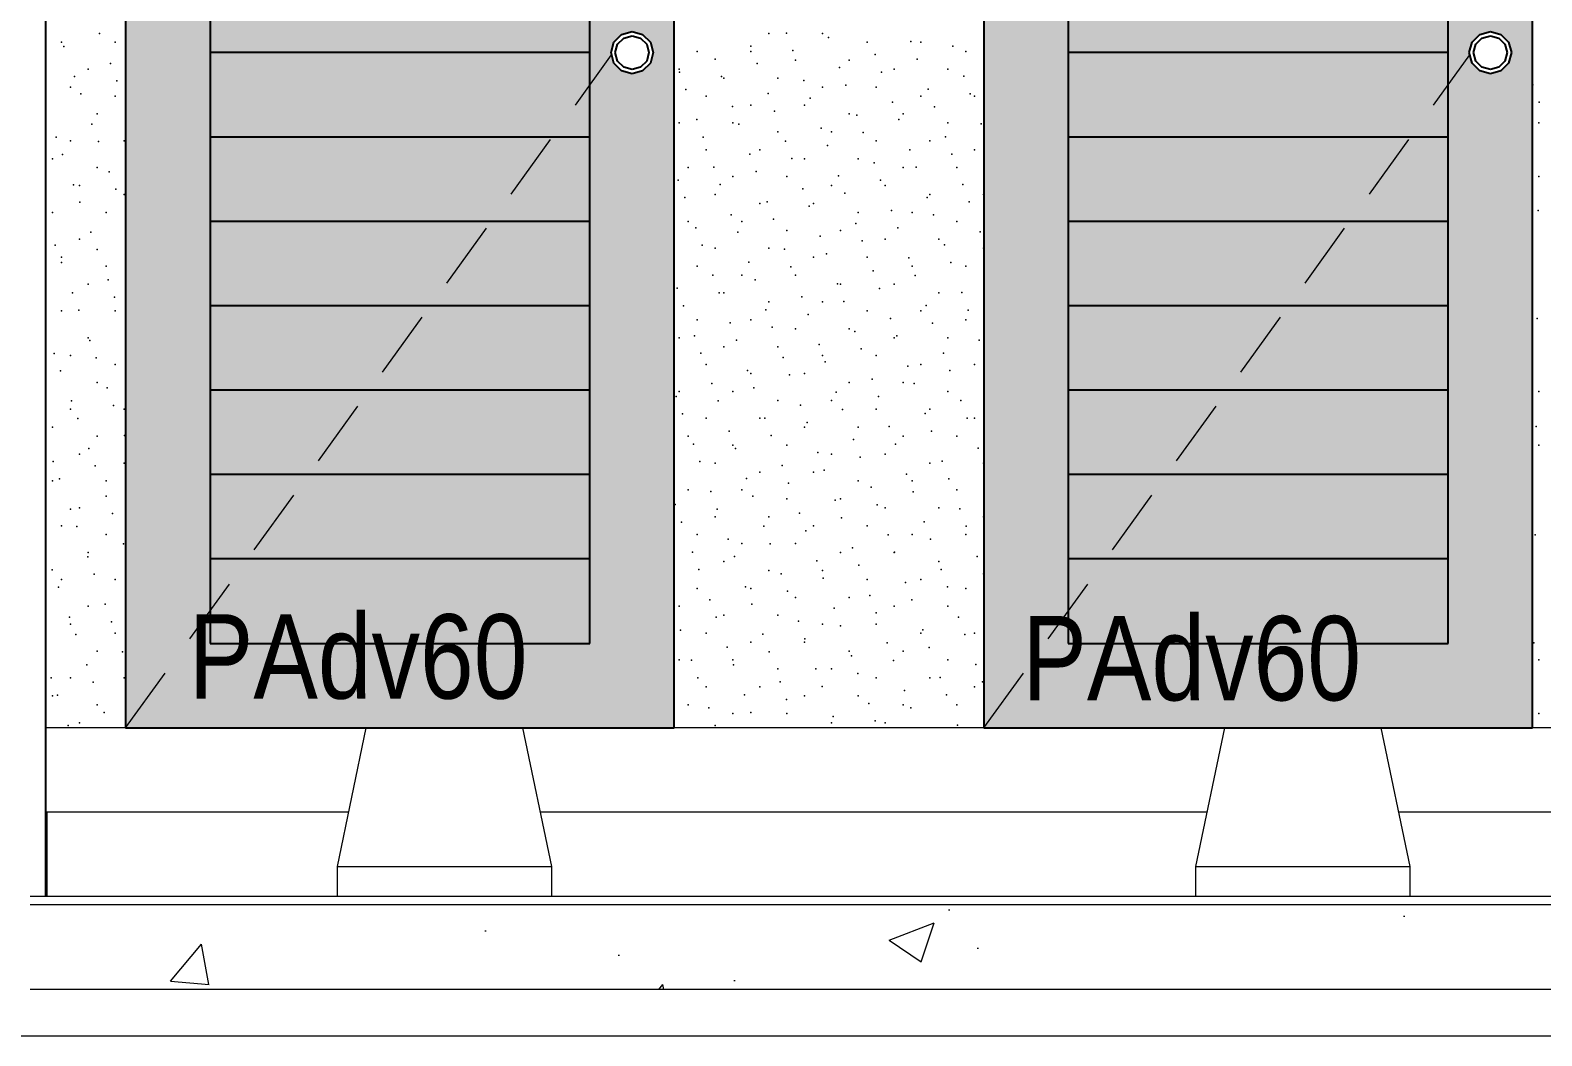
# Model space of a CAD drawing. Header units: metres. Extents: x -77 to 97, y 0 to 6.
# Drawn here: x 82.426 to 84.216, y 0.63 to 1.822 of the extents above; entities that cross this region are included whole.
import ezdxf

# ---------------------------------------------------------------- set-up
doc = ezdxf.new("R2010")
doc.units = ezdxf.units.M
doc.header["$MEASUREMENT"] = 0
doc.layers.add('COBERTURA-LINHAS.EXEC', color=7, linetype='Continuous')
doc.layers.add('Portas Archicad', color=7, linetype='Continuous')
for name, color, linetype, lineweight in [('COBERTURA-LINHAS.EXEC_Caneta_No__241', 7, 'Continuous', 13), ('LAJES.EST_Caneta_No__241', 7, 'Continuous', 13), ('LAJES.EST_Caneta_No__4', 7, 'Continuous', 20), ('LAJES.EST_Caneta_No__7', 7, 'Continuous', 13), ('PAREDE.ARQ_Caneta_No__241', 7, 'Continuous', 13), ('PISO - Rodapé_Caneta_No__11', 7, 'Continuous', 5), ('Portas Archicad_Caneta_No__3', 7, 'Continuous', 25)]:
    doc.layers.add(name, color=color, linetype=linetype, lineweight=lineweight)
for name, color, linetype, lineweight, true_color in [('LAJES.EST_Caneta_No__254', 7, 'Continuous', 0, 0xd1c9ad), ('LAJES.EST_Caneta_No__97', 7, 'Continuous', 5, 0x6b6b6b), ('LOUCAS-METAIS.ARQ_Caneta_No__13', 7, 'Continuous', 0, 0xaaaaaa), ('PAREDE.ARQ_Caneta_No__97', 7, 'Continuous', 5, 0x6b6b6b), ('Portas Archicad_Caneta_No__97', 7, 'Continuous', 5, 0x6b6b6b)]:
    doc.layers.add(name, color=color, linetype=linetype, lineweight=lineweight, true_color=true_color)
doc.styles.add('ESTILO_GERADO_2', font='ARIALN.TTF')

# ---------------------------------------------------------------- blocks, each defined once
blk = doc.blocks.new('Rótulo_39_4', base_point=(82.6087, 1.1494))
at = {"layer": 'COBERTURA-LINHAS.EXEC_Caneta_No__241', "color": 7, "lineweight": 13, "insert": (82.6137, 1.1298), "char_height": 0.1, "attachment_point": 1, "style": 'ESTILO_GERADO_2'}
blk.add_mtext('\\A1;{\\pql;\\pt0,241;\\fArial Narrow|b0|i0|c0|p0;\\W1.000000;PAdv60\\fArial Narrow|b0|i0|c0|p0;\\W1.000000;\\A1{\\H.66x;\\S^  ;}\\fArial Narrow|b0|i0|c0|p0;\\W1.000000;\\fArial Narrow|b0|i0|c0|p0;\\W1.000000;\\A1{\\H.66x;\\S^  ;}\\fArial Narrow|b0|i0|c0|p0;\\W1.000000;\\fArial Narrow|b0|i0|c0|p0;\\W1.000000;\\fArial Narrow|b0|i0|c0|p0;\\W1.000000;\\fArial Narrow|b0|i0|c0|p0;\\W1.000000;\\fArial Narrow|b0|i0|c0|p0;\\W1.000000;\\fArial Narrow|b0|i0|c0|p0;\\W1.000000;\\fArial Narrow|b0|i0|c0|p0;\\W1.000000;\\A1{\\H.66x;\\S^  ;}\\fArial Narrow|b0|i0|c0|p0;\\W1.000000;\\fArial Narrow|b0|i0|c0|p0;\\W1.000000;\\A1{\\H.66x;\\S^  ;}\\fArial Narrow|b0|i0|c0|p0;\\W1.000000;\\fArial Narrow|b0|i0|c0|p0;\\W1.000000;\\fArial Narrow|b0|i0|c0|p0;\\W1.000000;\\fArial Narrow|b0|i0|c0|p0;\\W1.000000;\\fArial Narrow|b0|i0|c0|p0;\\W1.000000;\\fArial Narrow|b0|i0|c0|p0;\\W1.000000;\\fArial Narrow|b0|i0|c0|p0;\\W1.000000;\\A1{\\H.66x;\\S^  ;}\\fArial Narrow|b0|i0|c0|p0;\\W1.000000;\\fArial Narrow|b0|i0|c0|p0;\\W1.000000;\\A1{\\H.66x;\\S^  ;}\\fArial Narrow|b0|i0|c0|p0;\\W1.000000;\\fArial Narrow|b0|i0|c0|p0;\\W1.000000;\\fArial Narrow|b0|i0|c0|p0;\\W1.000000;\\fArial Narrow|b0|i0|c0|p0;\\W1.000000;\\fArial Narrow|b0|i0|c0|p0;\\W1.000000;\\fArial Narrow|b0|i0|c0|p0;\\W1.000000;\\fArial Narrow|b0|i0|c0|p0;\\W1.000000;\\A1{\\H.66x;\\S^  ;}\\fArial Narrow|b0|i0|c0|p0;\\W1.000000;\\fArial Narrow|b0|i0|c0|p0;\\W1.000000;\\A1{\\H.66x;\\S^  ;}\\fArial Narrow|b0|i0|c0|p0;\\W1.000000;\\fArial Narrow|b0|i0|c0|p0;\\W1.000000;\\fArial Narrow|b0|i0|c0|p0;\\W1.000000;\\fArial Narrow|b0|i0|c0|p0;\\W1.000000;\\fArial Narrow|b0|i0|c0|p0;\\W1.000000;\\fArial Narrow|b0|i0|c0|p0;\\W1.000000;\\fArial Narrow|b0|i0|c0|p0;\\W1.000000;\\A1{\\H.66x;\\S^  ;}\\fArial Narrow|b0|i0|c0|p0;\\W1.000000;\\fArial Narrow|b0|i0|c0|p0;\\W1.000000;\\A1{\\H.66x;\\S^  ;}\\fArial Narrow|b0|i0|c0|p0;\\W1.000000;\\fArial Narrow|b0|i0|c0|p0;\\W1.000000;\\fArial Narrow|b0|i0|c0|p0;\\W1.000000;\\fArial Narrow|b0|i0|c0|p0;\\W1.000000;\\fArial Narrow|b0|i0|c0|p0;\\W1.000000;\\fArial Narrow|b0|i0|c0|p0;\\W1.000000;\\fArial Narrow|b0|i0|c0|p0;\\W1.000000;\\A1{\\H.66x;\\S^  ;}\\fArial Narrow|b0|i0|c0|p0;\\W1.000000;}', dxfattribs=at)
blk = doc.blocks.new('Rótulo_40_4', base_point=(83.5962, 1.1474))
at = {"layer": 'COBERTURA-LINHAS.EXEC_Caneta_No__241', "color": 7, "lineweight": 13, "insert": (83.6012, 1.1277), "char_height": 0.1, "attachment_point": 1, "style": 'ESTILO_GERADO_2'}
blk.add_mtext('\\A1;{\\pql;\\pt0,241;\\fArial Narrow|b0|i0|c0|p0;\\W1.000000;PAdv60\\fArial Narrow|b0|i0|c0|p0;\\W1.000000;\\A1{\\H.66x;\\S^  ;}\\fArial Narrow|b0|i0|c0|p0;\\W1.000000;\\fArial Narrow|b0|i0|c0|p0;\\W1.000000;\\A1{\\H.66x;\\S^  ;}\\fArial Narrow|b0|i0|c0|p0;\\W1.000000;\\fArial Narrow|b0|i0|c0|p0;\\W1.000000;\\fArial Narrow|b0|i0|c0|p0;\\W1.000000;\\fArial Narrow|b0|i0|c0|p0;\\W1.000000;\\fArial Narrow|b0|i0|c0|p0;\\W1.000000;\\fArial Narrow|b0|i0|c0|p0;\\W1.000000;\\fArial Narrow|b0|i0|c0|p0;\\W1.000000;\\A1{\\H.66x;\\S^  ;}\\fArial Narrow|b0|i0|c0|p0;\\W1.000000;\\fArial Narrow|b0|i0|c0|p0;\\W1.000000;\\A1{\\H.66x;\\S^  ;}\\fArial Narrow|b0|i0|c0|p0;\\W1.000000;\\fArial Narrow|b0|i0|c0|p0;\\W1.000000;\\fArial Narrow|b0|i0|c0|p0;\\W1.000000;\\fArial Narrow|b0|i0|c0|p0;\\W1.000000;\\fArial Narrow|b0|i0|c0|p0;\\W1.000000;\\fArial Narrow|b0|i0|c0|p0;\\W1.000000;\\fArial Narrow|b0|i0|c0|p0;\\W1.000000;\\A1{\\H.66x;\\S^  ;}\\fArial Narrow|b0|i0|c0|p0;\\W1.000000;\\fArial Narrow|b0|i0|c0|p0;\\W1.000000;\\A1{\\H.66x;\\S^  ;}\\fArial Narrow|b0|i0|c0|p0;\\W1.000000;\\fArial Narrow|b0|i0|c0|p0;\\W1.000000;\\fArial Narrow|b0|i0|c0|p0;\\W1.000000;\\fArial Narrow|b0|i0|c0|p0;\\W1.000000;\\fArial Narrow|b0|i0|c0|p0;\\W1.000000;\\fArial Narrow|b0|i0|c0|p0;\\W1.000000;\\fArial Narrow|b0|i0|c0|p0;\\W1.000000;\\A1{\\H.66x;\\S^  ;}\\fArial Narrow|b0|i0|c0|p0;\\W1.000000;\\fArial Narrow|b0|i0|c0|p0;\\W1.000000;\\A1{\\H.66x;\\S^  ;}\\fArial Narrow|b0|i0|c0|p0;\\W1.000000;\\fArial Narrow|b0|i0|c0|p0;\\W1.000000;\\fArial Narrow|b0|i0|c0|p0;\\W1.000000;\\fArial Narrow|b0|i0|c0|p0;\\W1.000000;\\fArial Narrow|b0|i0|c0|p0;\\W1.000000;\\fArial Narrow|b0|i0|c0|p0;\\W1.000000;\\fArial Narrow|b0|i0|c0|p0;\\W1.000000;\\A1{\\H.66x;\\S^  ;}\\fArial Narrow|b0|i0|c0|p0;\\W1.000000;\\fArial Narrow|b0|i0|c0|p0;\\W1.000000;\\A1{\\H.66x;\\S^  ;}\\fArial Narrow|b0|i0|c0|p0;\\W1.000000;\\fArial Narrow|b0|i0|c0|p0;\\W1.000000;\\fArial Narrow|b0|i0|c0|p0;\\W1.000000;\\fArial Narrow|b0|i0|c0|p0;\\W1.000000;\\fArial Narrow|b0|i0|c0|p0;\\W1.000000;\\fArial Narrow|b0|i0|c0|p0;\\W1.000000;\\fArial Narrow|b0|i0|c0|p0;\\W1.000000;\\A1{\\H.66x;\\S^  ;}\\fArial Narrow|b0|i0|c0|p0;\\W1.000000;}', dxfattribs=at)

msp = doc.modelspace()

# ---------------------------------------------------------------- hatches: boundary and pattern name
at = {"layer": 'LAJES.EST_Caneta_No__254', "linetype": 'Continuous', "lineweight": 0, "true_color": 0xd1c9ad}
h = msp.add_hatch(dxfattribs=at)
h.set_pattern_fill('Haie_OD_0004', color=9, style=0, pattern_type=2)
h.set_pattern_definition([(45, (29.87522, 1.29528), (-0.159099, 0.159099), [0, -0.15, 0, -0.225]), (110, (30.37522, 1.29528), (0.2114308, 0.0769545), [0, -0.11, 0, -0.19])])
h.paths.add_polyline_path([(82.4258, 0.7953), (82.4258, 0.7853), (86.4758, 0.7853), (86.4758, 0.7953)])
at = {"layer": 'LAJES.EST_Caneta_No__97', "linetype": 'Continuous', "lineweight": 5, "true_color": 0x6b6b6b}
h = msp.add_hatch(dxfattribs=at)
h.set_pattern_fill('AR_CONC_0004', color=251, style=0, pattern_type=2)
h.set_pattern_definition([(50, (29.8752, 0.7953), (-0.546554, 0.0478173), [0.05715, -0.62865]), (355, (29.8752, 0.7953), (-0.10573, 0.5731705), [0.04572, -0.502922]), (100.4514, (29.92077, 0.7913), (0.4408237, 0.5253533), [0.04857, -0.534271]), (46.1842, (29.8752, 0.9477), (-0.813237, 0.126127), [0.085725, -0.942975]), (96.6356, (29.943, 0.9372), (0.712212, 0.742278), [0.072855, -0.801407]), (351.1842, (29.8752, 0.9477), (0.712212, 0.742278), [0.06858, -0.754379]), (21, (29.9514, 0.9096), (-0.454843, 0.3067956), [0.05715, -0.62865]), (326, (29.9514, 0.9096), (0.185406, 0.552564), [0.04572, -0.50292]), (71.4514, (29.9893, 0.884), (0.6402493, 0.2457683), [0.04857, -0.53427]), (37.5, (29.87522, 0.79528), (0.0092658, 0.2536651), [0, -0.496824, 0, -0.51054, 0, -0.504825]), (7.5, (29.87522, 0.79528), (0.200459, 0.3005417), [0, -0.291084, 0, -0.485394, 0, -0.192405]), (327.5, (29.7053, 0.79528), (-0.4067718, 0.0171862), [0, -0.1905, 0, -0.59436, 0, -0.78867]), (317.5, (29.6291, 0.7953), (0.4443875, 0.0762795), [0, -0.24765, 0, -0.394716, 0, -0.56007])])
h.paths.add_polyline_path([(82.4258, 0.6853), (86.4758, 0.6853), (86.4758, 0.7853), (82.4258, 0.7853)])
at = {"layer": 'Portas Archicad', "linetype": 'Continuous', "lineweight": 0, "true_color": 0xffffff}
for points in [[(82.5388, 0.9953), (82.6388, 1.0953), (82.6388, 2.6953), (82.5388, 2.7953)], [(83.5555, 0.9953), (83.6555, 1.0953), (83.6555, 2.6953), (83.5555, 2.7953)], [(82.6388, 1.7953), (83.0888, 1.7953), (83.0888, 1.8953), (82.6388, 1.8953)], [(83.6555, 1.7953), (84.1055, 1.7953), (84.1055, 1.8953), (83.6555, 1.8953)], [(82.6388, 1.6953), (83.0888, 1.6953), (83.0888, 1.7953), (82.6388, 1.7953)], [(83.6555, 1.7953), (83.6555, 1.6953), (84.1055, 1.6953), (84.1055, 1.7953)], [(82.6388, 1.6953), (82.6388, 1.5953), (83.0888, 1.5953), (83.0888, 1.6953)], [(83.6555, 1.6953), (83.6555, 1.5953), (84.1055, 1.5953), (84.1055, 1.6953)], [(82.6388, 1.5953), (82.6388, 1.4953), (83.0888, 1.4953), (83.0888, 1.5953)], [(83.6555, 1.4953), (84.1055, 1.4953), (84.1055, 1.5953), (83.6555, 1.5953)], [(82.6388, 1.4953), (82.6388, 1.3953), (83.0888, 1.3953), (83.0888, 1.4953)], [(83.6555, 1.4953), (83.6555, 1.3953), (84.1055, 1.3953), (84.1055, 1.4953)], [(82.6388, 1.3953), (82.6388, 1.2953), (83.0888, 1.2953), (83.0888, 1.3953)], [(83.6555, 1.3953), (83.6555, 1.2953), (84.1055, 1.2953), (84.1055, 1.3953)], [(82.6388, 1.1953), (83.0888, 1.1953), (83.0888, 1.2953), (82.6388, 1.2953)], [(83.6555, 1.1953), (84.1055, 1.1953), (84.1055, 1.2953), (83.6555, 1.2953)], [(82.6388, 1.0953), (83.0888, 1.0953), (83.0888, 1.1953), (82.6388, 1.1953)], [(83.6555, 1.1953), (83.6555, 1.0953), (84.1055, 1.0953), (84.1055, 1.1953)], [(82.5388, 0.9953), (83.1888, 0.9953), (83.0888, 1.0953), (82.6388, 1.0953)], [(83.6555, 1.0953), (83.5555, 0.9953), (84.2055, 0.9953), (84.1055, 1.0953)]]:
    msp.add_hatch(color=7, dxfattribs=at).paths.add_polyline_path(points)
h = msp.add_hatch(color=7, dxfattribs=at)
h.paths.add_polyline_path([(83.0888, 1.0953), (83.1888, 0.9953), (83.1888, 2.7953), (83.0888, 2.6953)])
h.paths.add_polyline_path([(83.1138, 1.7953), (83.1171, 1.8078), (83.1263, 1.8169), (83.1388, 1.8203), (83.1513, 1.8169), (83.1604, 1.8078), (83.1638, 1.7953), (83.1604, 1.7828), (83.1513, 1.7736), (83.1388, 1.7703), (83.1263, 1.7736), (83.1171, 1.7828)], flags=0)
h = msp.add_hatch(color=7, dxfattribs=at)
h.paths.add_polyline_path([(84.1055, 1.0953), (84.2055, 0.9953), (84.2055, 2.7953), (84.1055, 2.6953)])
h.paths.add_polyline_path([(84.1339, 1.7828), (84.1305, 1.7953), (84.1339, 1.8078), (84.143, 1.8169), (84.1555, 1.8203), (84.168, 1.8169), (84.1772, 1.8078), (84.1805, 1.7953), (84.1772, 1.7828), (84.168, 1.7736), (84.1555, 1.7703), (84.143, 1.7736)], flags=0)

# ---------------------------------------------------------------- linework, layer by layer
at = {"layer": 'LAJES.EST_Caneta_No__241', "color": 7, "linetype": 'Continuous', "lineweight": 13}
msp.add_line((82.2258, 0.6303), (90.1758, 0.6303), dxfattribs=at)
at = {"layer": 'LAJES.EST_Caneta_No__4', "color": 7, "linetype": 'Continuous', "lineweight": 20}
msp.add_line((86.4758, 0.6853), (82.4258, 0.6853), dxfattribs=at)
at = {"layer": 'LAJES.EST_Caneta_No__7', "color": 7, "linetype": 'Continuous', "lineweight": 13}
for p, q in [((86.4558, 0.7953), (82.4258, 0.7953)), ((86.4758, 0.7853), (82.4258, 0.7853))]:
    msp.add_line(p, q, dxfattribs=at)
at = {"layer": 'LOUCAS-METAIS.ARQ_Caneta_No__13', "color": 253, "linetype": 'Continuous', "lineweight": 0, "true_color": 0xaaaaaa}
for p, q in [((82.7896, 0.8307), (82.8239, 0.9953)), ((83.0436, 0.8307), (83.0093, 0.9953)), ((83.8065, 0.8307), (83.8408, 0.9953)), ((84.0605, 0.8307), (84.0263, 0.9953)), ((82.7896, 0.8307), (82.7933, 0.8307)), ((82.7896, 0.7953), (82.7896, 0.8307)), ((82.7933, 0.8307), (82.8017, 0.8307)), ((82.8017, 0.8307), (82.8147, 0.8307)), ((82.8147, 0.8307), (82.8325, 0.8307)), ((82.8325, 0.8307), (82.8567, 0.8307)), ((82.8567, 0.8307), (82.8854, 0.8307)), ((82.8854, 0.8307), (82.9166, 0.8307)), ((82.9166, 0.8307), (82.9478, 0.8307)), ((82.9478, 0.8307), (82.9765, 0.8307)), ((82.9765, 0.8307), (83.0007, 0.8307)), ((83.0007, 0.8307), (83.0185, 0.8307)), ((83.0185, 0.8307), (83.0315, 0.8307)), ((83.0315, 0.8307), (83.04, 0.8307)), ((83.04, 0.8307), (83.0436, 0.8307)), ((83.0436, 0.7953), (83.0436, 0.8307)), ((83.8065, 0.8307), (83.8102, 0.8307)), ((83.8065, 0.7953), (83.8065, 0.8307)), ((83.8102, 0.8307), (83.8186, 0.8307)), ((83.8186, 0.8307), (83.8316, 0.8307)), ((83.8316, 0.8307), (83.8494, 0.8307)), ((83.8494, 0.8307), (83.8736, 0.8307)), ((83.8736, 0.8307), (83.9024, 0.8307)), ((83.9024, 0.8307), (83.9335, 0.8307)), ((83.9335, 0.8307), (83.9647, 0.8307)), ((83.9647, 0.8307), (83.9935, 0.8307)), ((83.9935, 0.8307), (84.0176, 0.8307)), ((84.0176, 0.8307), (84.0354, 0.8307)), ((84.0354, 0.8307), (84.0484, 0.8307)), ((84.0484, 0.8307), (84.0569, 0.8307)), ((84.0569, 0.8307), (84.0605, 0.8307)), ((84.0605, 0.7953), (84.0605, 0.8307))]:
    msp.add_line(p, q, dxfattribs=at)
at = {"layer": 'PAREDE.ARQ_Caneta_No__241', "color": 7, "linetype": 'Continuous', "lineweight": 13}
for p, q in [((82.5388, 0.9953), (82.4438, 0.9953)), ((83.5555, 0.9953), (83.1888, 0.9953)), ((84.5635, 0.9953), (84.2055, 0.9953))]:
    msp.add_line(p, q, dxfattribs=at)
at = {"layer": 'PAREDE.ARQ_Caneta_No__97', "color": 251, "linetype": 'Continuous', "lineweight": 5, "true_color": 0x6b6b6b}
for p in [(82.5077, 1.8181), (83.3007, 1.8181), (83.3216, 1.8185), (83.3643, 1.8181), (83.3715, 1.8132), (82.4628, 1.8075), (82.4654, 1.8027), (82.5264, 1.8075), (83.2158, 1.7968), (83.2794, 1.8031), (83.2795, 1.7968), (83.3292, 1.7978), (83.4173, 1.8075), (83.4267, 1.7929), (83.469, 1.8083), (83.481, 1.8075), (83.5188, 1.803), (83.534, 1.7968), (82.4946, 1.7756), (82.5207, 1.7824), (83.1946, 1.7756), (83.2371, 1.7877), (83.2869, 1.7824), (83.3325, 1.7862), (83.3844, 1.7775), (83.3961, 1.7862), (83.4492, 1.7756), (83.4765, 1.7876), (83.5128, 1.7756), (82.4784, 1.767), (82.5282, 1.7617), (83.1948, 1.7723), (83.2446, 1.7671), (83.2476, 1.765), (83.3113, 1.765), (83.3422, 1.7621), (83.392, 1.7568), (83.4343, 1.7722), (83.5318, 1.7673), (84.2059, 1.7573), (82.4734, 1.7544), (82.4859, 1.7463), (82.5264, 1.7438), (83.2023, 1.7517), (83.2264, 1.7438), (83.2999, 1.7467), (83.3497, 1.7415), (83.3643, 1.7544), (83.428, 1.7544), (83.481, 1.7438), (83.4895, 1.7519), (83.5394, 1.7466), (83.5446, 1.7438), (82.5052, 1.7226), (83.2576, 1.7313), (83.2795, 1.7332), (83.3074, 1.7261), (83.3431, 1.7332), (83.3961, 1.7226), (83.405, 1.7211), (83.4473, 1.7365), (83.4598, 1.7226), (83.4971, 1.7312), (84.2134, 1.7366), (82.4989, 1.7106), (83.1946, 1.712), (83.2153, 1.716), (83.2582, 1.712), (83.2651, 1.7107), (83.3113, 1.7014), (83.3627, 1.7057), (83.3749, 1.7014), (83.4548, 1.7159), (83.5128, 1.712), (83.5523, 1.7109), (84.2128, 1.712), (82.4566, 1.6952), (82.4734, 1.6908), (82.5065, 1.6899), (82.537, 1.6908), (83.2228, 1.6953), (83.3204, 1.6904), (83.3702, 1.6851), (83.4125, 1.7005), (83.428, 1.6908), (83.4916, 1.6908), (83.5101, 1.6955), (82.4521, 1.6696), (82.4642, 1.6746), (83.2264, 1.6802), (83.2781, 1.675), (83.2901, 1.6802), (83.3279, 1.6697), (83.3431, 1.6696), (83.4067, 1.6696), (83.4678, 1.6801), (83.5176, 1.6749), (83.5446, 1.6802), (82.5052, 1.659), (82.5194, 1.6542), (83.2052, 1.659), (83.2358, 1.6596), (83.2582, 1.6484), (83.2856, 1.6543), (83.3219, 1.6484), (83.3832, 1.6494), (83.4255, 1.6648), (83.4598, 1.659), (83.4753, 1.6595), (83.5234, 1.659), (84.2128, 1.6484), (82.4772, 1.6388), (82.484, 1.6377), (82.527, 1.6336), (83.1935, 1.6442), (83.2433, 1.6389), (83.3409, 1.634), (83.3749, 1.6377), (83.433, 1.6441), (83.4386, 1.6377), (83.5306, 1.6392), (82.4847, 1.6182), (82.537, 1.6271), (83.2011, 1.6235), (83.237, 1.6271), (83.2901, 1.6165), (83.2986, 1.6186), (83.3484, 1.6133), (83.3537, 1.6165), (83.3907, 1.6287), (83.4883, 1.6238), (83.4916, 1.6271), (83.5381, 1.6185), (83.5552, 1.6271), (82.4521, 1.6059), (82.5158, 1.6059), (83.2052, 1.5953), (83.2563, 1.6032), (83.2689, 1.5953), (83.3062, 1.5979), (83.4067, 1.6059), (83.446, 1.6084), (83.4704, 1.6059), (83.4958, 1.6031), (83.5234, 1.5953), (84.2122, 1.6084), (82.4977, 1.5825), (83.2141, 1.5878), (83.2639, 1.5825), (83.3219, 1.5847), (83.3614, 1.5776), (83.3855, 1.5847), (83.4037, 1.593), (83.4535, 1.5877), (83.5511, 1.5828), (82.4554, 1.5671), (82.484, 1.5741), (82.5052, 1.5618), (83.2216, 1.5671), (83.237, 1.5635), (83.3007, 1.5635), (83.3192, 1.5622), (83.4112, 1.5723), (83.4386, 1.5741), (83.5022, 1.5741), (83.5088, 1.5674), (83.5552, 1.5635), (82.4628, 1.5529), (82.4629, 1.5464), (82.5158, 1.5423), (83.2158, 1.5423), (83.2769, 1.5468), (83.3267, 1.5415), (83.3537, 1.5529), (83.369, 1.5569), (83.4173, 1.5529), (83.4665, 1.552), (83.4704, 1.5423), (83.5163, 1.5467), (83.534, 1.5423), (82.5182, 1.5261), (83.2346, 1.5314), (83.2689, 1.5317), (83.2844, 1.5261), (83.3325, 1.5317), (83.4242, 1.5366), (83.4741, 1.5313), (82.4759, 1.5107), (82.4946, 1.5211), (82.5257, 1.5054), (83.1923, 1.516), (83.2421, 1.5107), (83.2476, 1.5105), (83.3397, 1.5058), (83.382, 1.5212), (83.3855, 1.5211), (83.4318, 1.5159), (83.4492, 1.5211), (83.5022, 1.5105), (83.5293, 1.511), (82.4628, 1.4893), (82.4834, 1.49), (82.5264, 1.4893), (83.1998, 1.4954), (83.2974, 1.4904), (83.3007, 1.4999), (83.3643, 1.4999), (83.3895, 1.5005), (83.4173, 1.4893), (83.481, 1.4893), (83.4871, 1.4956), (83.5369, 1.4903), (82.5387, 1.4697), (83.2158, 1.4786), (83.2551, 1.475), (83.2795, 1.4786), (83.3049, 1.4698), (83.3472, 1.4851), (83.4448, 1.4802), (83.4946, 1.4749), (83.534, 1.4786), (84.211, 1.4803), (82.4946, 1.4574), (82.4964, 1.4543), (83.1946, 1.4574), (83.2128, 1.4596), (83.2626, 1.4544), (83.3325, 1.468), (83.3961, 1.468), (83.4025, 1.4648), (83.4492, 1.4574), (83.4523, 1.4595), (83.5128, 1.4574), (83.5499, 1.4546), (82.4542, 1.4389), (82.4734, 1.4362), (82.504, 1.4336), (83.2203, 1.439), (83.2476, 1.4468), (83.3113, 1.4468), (83.3179, 1.434), (83.3602, 1.4494), (83.3643, 1.4362), (83.41, 1.4442), (83.428, 1.4362), (83.5076, 1.4392), (82.4617, 1.4182), (82.5264, 1.4256), (83.2264, 1.4256), (83.2756, 1.4187), (83.2795, 1.415), (83.3431, 1.415), (83.3677, 1.4288), (83.4653, 1.4238), (83.481, 1.4256), (83.5151, 1.4186), (83.5446, 1.4256), (82.5052, 1.4044), (82.517, 1.3979), (83.2333, 1.4033), (83.2831, 1.398), (83.3254, 1.4134), (83.3961, 1.4044), (83.423, 1.4084), (83.4598, 1.4044), (83.4728, 1.4032), (82.4747, 1.3825), (83.1911, 1.3879), (83.1946, 1.3938), (83.2409, 1.3826), (83.2582, 1.3938), (83.3113, 1.3832), (83.3749, 1.3832), (83.3807, 1.3931), (83.4305, 1.3878), (83.5128, 1.3938), (83.5281, 1.3829), (84.2128, 1.3938), (82.4734, 1.3726), (82.4822, 1.3619), (82.5245, 1.3773), (82.537, 1.3726), (83.1986, 1.3672), (83.2264, 1.362), (83.2901, 1.362), (83.2961, 1.3623), (83.3384, 1.3777), (83.3882, 1.3724), (83.428, 1.3726), (83.4858, 1.3675), (83.4916, 1.3726), (83.5356, 1.3622), (83.5446, 1.362), (82.4521, 1.3514), (83.2539, 1.3469), (83.3431, 1.3514), (83.346, 1.357), (83.4067, 1.3514), (83.4435, 1.3521), (83.4933, 1.3468), (84.2097, 1.3521), (82.4952, 1.3262), (82.5052, 1.3408), (82.5375, 1.3415), (83.2052, 1.3408), (83.2116, 1.3315), (83.2582, 1.3302), (83.2614, 1.3262), (83.3037, 1.3416), (83.3219, 1.3302), (83.4012, 1.3367), (83.451, 1.3314), (83.4598, 1.3408), (83.5234, 1.3408), (83.5486, 1.3265), (84.2128, 1.3302), (82.4529, 1.3108), (82.484, 1.3195), (82.537, 1.3089), (83.2191, 1.3108), (83.237, 1.3089), (83.359, 1.3213), (83.3749, 1.3195), (83.4088, 1.316), (83.4386, 1.3195), (83.4916, 1.3089), (83.5063, 1.3111), (83.5552, 1.3089), (82.4604, 1.2901), (82.5027, 1.3055), (83.2744, 1.2905), (83.2901, 1.2983), (83.3167, 1.3059), (83.3537, 1.2983), (83.3665, 1.3006), (83.464, 1.2957), (83.5139, 1.2904), (82.4521, 1.2877), (82.5158, 1.2877), (83.2052, 1.2771), (83.2321, 1.2751), (83.2689, 1.2771), (83.3242, 1.2852), (83.4067, 1.2877), (83.4218, 1.2803), (83.4704, 1.2877), (83.4716, 1.275), (83.5234, 1.2771), (82.4734, 1.2544), (82.484, 1.2559), (82.5157, 1.2698), (83.1898, 1.2597), (83.2396, 1.2544), (83.2819, 1.2698), (83.3219, 1.2665), (83.3795, 1.2649), (83.3855, 1.2665), (83.4293, 1.2596), (83.4386, 1.2559), (83.5022, 1.2559), (83.5269, 1.2547), (82.5232, 1.2491), (83.1973, 1.239), (83.237, 1.2453), (83.3007, 1.2453), (83.3372, 1.2495), (83.387, 1.2442), (83.4846, 1.2393), (83.5552, 1.2453), (82.4628, 1.2347), (82.481, 1.2337), (82.5158, 1.2241), (83.2158, 1.2241), (83.2526, 1.2187), (83.2949, 1.2341), (83.3447, 1.2288), (83.3537, 1.2347), (83.4173, 1.2347), (83.4423, 1.2239), (83.4704, 1.2241), (83.4921, 1.2186), (83.534, 1.2241), (83.5344, 1.234), (84.2085, 1.224), (82.4946, 1.2029), (82.5362, 1.2134), (83.2103, 1.2033), (83.2689, 1.2135), (83.3024, 1.2134), (83.3325, 1.2135), (83.3855, 1.2029), (83.4, 1.2085), (83.4492, 1.2029), (83.4498, 1.2032), (82.4517, 1.1826), (82.494, 1.198), (83.2179, 1.1827), (83.2476, 1.1923), (83.2601, 1.1981), (83.3577, 1.1931), (83.4075, 1.1879), (83.5022, 1.1923), (83.5051, 1.1829), (83.5474, 1.1983), (82.4628, 1.1711), (82.5015, 1.1773), (82.5264, 1.1711), (83.3007, 1.1817), (83.3154, 1.1777), (83.3643, 1.1817), (83.3652, 1.1725), (83.4173, 1.1711), (83.4628, 1.1675), (83.481, 1.1711), (83.5549, 1.1776), (82.4592, 1.1619), (83.2158, 1.1604), (83.2308, 1.147), (83.2731, 1.1624), (83.2795, 1.1604), (83.3229, 1.1571), (83.3325, 1.1498), (83.3961, 1.1498), (83.4205, 1.1521), (83.4703, 1.1469), (83.5126, 1.1623), (83.534, 1.1604), (82.4946, 1.1392), (82.5145, 1.1416), (83.1946, 1.1392), (83.2476, 1.1286), (83.2807, 1.1417), (83.3113, 1.1286), (83.3782, 1.1368), (83.428, 1.1315), (83.4492, 1.1392), (83.5128, 1.1392), (82.4722, 1.1262), (82.4734, 1.118), (82.522, 1.1209), (83.1961, 1.1109), (83.2384, 1.1263), (83.3359, 1.1214), (83.3643, 1.118), (83.3858, 1.1161), (83.428, 1.118), (83.4833, 1.1112), (83.5256, 1.1265), (82.4797, 1.1056), (82.5264, 1.1074), (83.2264, 1.1074), (83.2795, 1.0968), (83.2937, 1.106), (83.3431, 1.0968), (83.3435, 1.1007), (83.441, 1.0958), (83.481, 1.1074), (83.5331, 1.1059), (83.5446, 1.1074), (84.2072, 1.0958), (82.5052, 1.0862), (82.535, 1.0852), (83.1946, 1.0756), (83.2091, 1.0752), (83.2514, 1.0906), (83.2582, 1.0756), (83.3012, 1.0853), (83.3961, 1.0862), (83.3988, 1.0804), (83.4486, 1.0751), (83.4598, 1.0862), (83.4908, 1.0905), (83.5128, 1.0756), (84.2128, 1.0756), (82.4927, 1.0698), (83.2589, 1.0699), (83.3113, 1.065), (83.3565, 1.065), (83.3749, 1.065), (83.4063, 1.0597), (83.5461, 1.0702), (82.4504, 1.0545), (82.4734, 1.0544), (82.5002, 1.0492), (82.537, 1.0544), (83.2166, 1.0545), (83.2264, 1.0438), (83.2901, 1.0438), (83.3142, 1.0496), (83.364, 1.0443), (83.428, 1.0544), (83.4616, 1.0394), (83.4916, 1.0544), (83.5038, 1.0548), (83.5446, 1.0438), (83.5537, 1.0495), (82.4521, 1.0332), (82.4579, 1.0338), (82.5052, 1.0226), (83.2052, 1.0226), (83.2719, 1.0342), (83.3217, 1.0289), (83.3431, 1.0332), (83.4067, 1.0332), (83.4193, 1.024), (83.4598, 1.0226), (83.5114, 1.0341), (83.5234, 1.0226), (82.5132, 1.0135), (83.2296, 1.0188), (83.2582, 1.012), (83.2794, 1.0135), (83.3219, 1.012), (83.377, 1.0086), (83.4268, 1.0033), (83.4691, 1.0187), (84.2128, 1.012), (82.4709, 0.9981), (82.484, 1.0013), (83.2371, 0.9981), (83.3749, 1.0013), (83.4386, 1.0013), (83.5244, 0.9984)]:
    msp.add_point(p, dxfattribs=at)
at = {"layer": 'PISO - Rodapé_Caneta_No__11', "color": 7, "linetype": 'Continuous', "lineweight": 5}
for p, q in [((82.4458, 0.8953), (82.4438, 0.8953)), ((82.8031, 0.8953), (82.4458, 0.8953)), ((82.4458, 0.7953), (82.4458, 0.8953)), ((83.82, 0.8953), (83.0301, 0.8953)), ((84.84, 0.8953), (84.0471, 0.8953))]:
    msp.add_line(p, q, dxfattribs=at)
at = {"layer": 'Portas Archicad_Caneta_No__3', "color": 7, "linetype": 'Continuous', "lineweight": 25}
for p, q in [((82.4438, 2.8953), (82.4438, 0.7953)), ((82.5388, 2.7953), (82.5388, 0.9953)), ((83.1888, 0.9953), (83.1888, 2.7953)), ((83.5555, 2.7953), (83.5555, 0.9953)), ((84.2055, 0.9953), (84.2055, 2.7953)), ((82.6388, 1.8953), (82.6388, 1.7953)), ((83.0888, 1.7953), (83.0888, 1.8953)), ((83.6555, 1.8953), (83.6555, 1.7953)), ((84.1055, 1.7953), (84.1055, 1.8953)), ((83.1171, 1.8078), (83.1263, 1.8169)), ((83.1215, 1.8053), (83.1288, 1.8126)), ((83.1263, 1.8169), (83.1388, 1.8203)), ((83.1288, 1.8126), (83.1388, 1.8153)), ((83.1388, 1.8203), (83.1513, 1.8169)), ((83.1388, 1.8153), (83.1488, 1.8126)), ((83.1488, 1.8126), (83.1561, 1.8053)), ((83.1513, 1.8169), (83.1604, 1.8078)), ((84.1339, 1.8078), (84.143, 1.8169)), ((84.1382, 1.8053), (84.1455, 1.8126)), ((84.143, 1.8169), (84.1555, 1.8203)), ((84.1455, 1.8126), (84.1555, 1.8153)), ((84.1555, 1.8203), (84.168, 1.8169)), ((84.1555, 1.8153), (84.1655, 1.8126)), ((84.1655, 1.8126), (84.1728, 1.8053)), ((84.168, 1.8169), (84.1772, 1.8078)), ((83.0888, 1.7953), (82.6388, 1.7953)), ((82.6388, 1.7953), (82.6388, 1.6953)), ((83.0888, 1.6953), (83.0888, 1.7953)), ((83.1138, 1.7953), (83.1171, 1.8078)), ((83.1171, 1.7828), (83.1138, 1.7953)), ((83.1188, 1.7953), (83.1215, 1.8053)), ((83.1215, 1.7853), (83.1188, 1.7953)), ((83.1561, 1.8053), (83.1588, 1.7953)), ((83.1588, 1.7953), (83.1561, 1.7853)), ((83.1604, 1.8078), (83.1638, 1.7953)), ((83.1638, 1.7953), (83.1604, 1.7828)), ((84.1055, 1.7953), (83.6555, 1.7953)), ((83.6555, 1.7953), (83.6555, 1.6953)), ((84.1055, 1.6953), (84.1055, 1.7953)), ((84.1305, 1.7953), (84.1339, 1.8078)), ((84.1339, 1.7828), (84.1305, 1.7953)), ((84.1355, 1.7953), (84.1382, 1.8053)), ((84.1382, 1.7853), (84.1355, 1.7953)), ((84.1728, 1.8053), (84.1755, 1.7953)), ((84.1755, 1.7953), (84.1728, 1.7853)), ((84.1772, 1.8078), (84.1805, 1.7953)), ((84.1805, 1.7953), (84.1772, 1.7828)), ((83.1263, 1.7736), (83.1171, 1.7828)), ((83.1288, 1.778), (83.1215, 1.7853)), ((83.1388, 1.7703), (83.1263, 1.7736)), ((83.1388, 1.7753), (83.1288, 1.778)), ((83.1488, 1.778), (83.1388, 1.7753)), ((83.1513, 1.7736), (83.1388, 1.7703)), ((83.1561, 1.7853), (83.1488, 1.778)), ((83.1604, 1.7828), (83.1513, 1.7736)), ((84.143, 1.7736), (84.1339, 1.7828)), ((84.1455, 1.778), (84.1382, 1.7853)), ((84.1555, 1.7703), (84.143, 1.7736)), ((84.1555, 1.7753), (84.1455, 1.778)), ((84.1655, 1.778), (84.1555, 1.7753)), ((84.168, 1.7736), (84.1555, 1.7703)), ((84.1728, 1.7853), (84.1655, 1.778)), ((84.1772, 1.7828), (84.168, 1.7736)), ((83.0888, 1.6953), (82.6388, 1.6953)), ((82.6388, 1.6953), (82.6388, 1.5953)), ((83.0888, 1.5953), (83.0888, 1.6953)), ((84.1055, 1.6953), (83.6555, 1.6953)), ((83.6555, 1.6953), (83.6555, 1.5953)), ((84.1055, 1.5953), (84.1055, 1.6953)), ((83.0888, 1.5953), (82.6388, 1.5953)), ((82.6388, 1.5953), (82.6388, 1.4953)), ((83.0888, 1.4953), (83.0888, 1.5953)), ((84.1055, 1.5953), (83.6555, 1.5953)), ((83.6555, 1.5953), (83.6555, 1.4953)), ((84.1055, 1.4953), (84.1055, 1.5953)), ((83.0888, 1.4953), (82.6388, 1.4953)), ((82.6388, 1.4953), (82.6388, 1.3953)), ((83.0888, 1.3953), (83.0888, 1.4953)), ((84.1055, 1.4953), (83.6555, 1.4953)), ((83.6555, 1.4953), (83.6555, 1.3953)), ((84.1055, 1.3953), (84.1055, 1.4953)), ((83.0888, 1.3953), (82.6388, 1.3953)), ((82.6388, 1.3953), (82.6388, 1.2953)), ((83.0888, 1.2953), (83.0888, 1.3953)), ((84.1055, 1.3953), (83.6555, 1.3953)), ((83.6555, 1.3953), (83.6555, 1.2953)), ((84.1055, 1.2953), (84.1055, 1.3953)), ((83.0888, 1.2953), (82.6388, 1.2953)), ((82.6388, 1.2953), (82.6388, 1.1953)), ((83.0888, 1.1953), (83.0888, 1.2953)), ((84.1055, 1.2953), (83.6555, 1.2953)), ((83.6555, 1.2953), (83.6555, 1.1953)), ((84.1055, 1.1953), (84.1055, 1.2953)), ((83.0888, 1.1953), (82.6388, 1.1953)), ((82.6388, 1.1953), (82.6388, 1.0953)), ((83.0888, 1.0953), (83.0888, 1.1953)), ((84.1055, 1.1953), (83.6555, 1.1953)), ((83.6555, 1.1953), (83.6555, 1.0953)), ((84.1055, 1.0953), (84.1055, 1.1953)), ((82.6388, 1.0953), (83.0888, 1.0953)), ((83.6555, 1.0953), (84.1055, 1.0953)), ((82.5388, 0.9953), (83.1888, 0.9953)), ((83.5555, 0.9953), (84.2055, 0.9953))]:
    msp.add_line(p, q, dxfattribs=at)
at = {"layer": 'Portas Archicad_Caneta_No__97', "color": 251, "linetype": 'Continuous', "lineweight": 5, "true_color": 0x6b6b6b}
for p, q in [((83.0716, 1.733), (83.1145, 1.7925)), ((84.0883, 1.733), (84.1313, 1.7925)), ((82.9955, 1.6276), (83.0423, 1.6925)), ((84.0122, 1.6276), (84.059, 1.6925)), ((82.9194, 1.5222), (82.9662, 1.5871)), ((83.9361, 1.5222), (83.9829, 1.5871)), ((82.8432, 1.4168), (82.8901, 1.4817)), ((83.86, 1.4168), (83.9068, 1.4817)), ((82.7671, 1.3114), (82.814, 1.3763)), ((83.7839, 1.3114), (83.8307, 1.3763)), ((82.691, 1.2061), (82.7379, 1.2709)), ((83.7077, 1.2061), (83.7546, 1.2709)), ((82.6149, 1.1007), (82.6617, 1.1655)), ((83.6316, 1.1007), (83.6785, 1.1655)), ((82.5388, 0.9953), (82.5856, 1.0601)), ((83.5555, 0.9953), (83.6024, 1.0601))]:
    msp.add_line(p, q, dxfattribs=at)

# ---------------------------------------------------------------- block references
at = {"layer": 'COBERTURA-LINHAS.EXEC', "color": 7, "linetype": 'Continuous', "lineweight": 13}
for name, p in [('Rótulo_39_4', (82.6087, 1.1494)), ('Rótulo_40_4', (83.5962, 1.1474))]:
    msp.add_blockref(name, p, dxfattribs=at)

doc.saveas('drawing.dxf')
